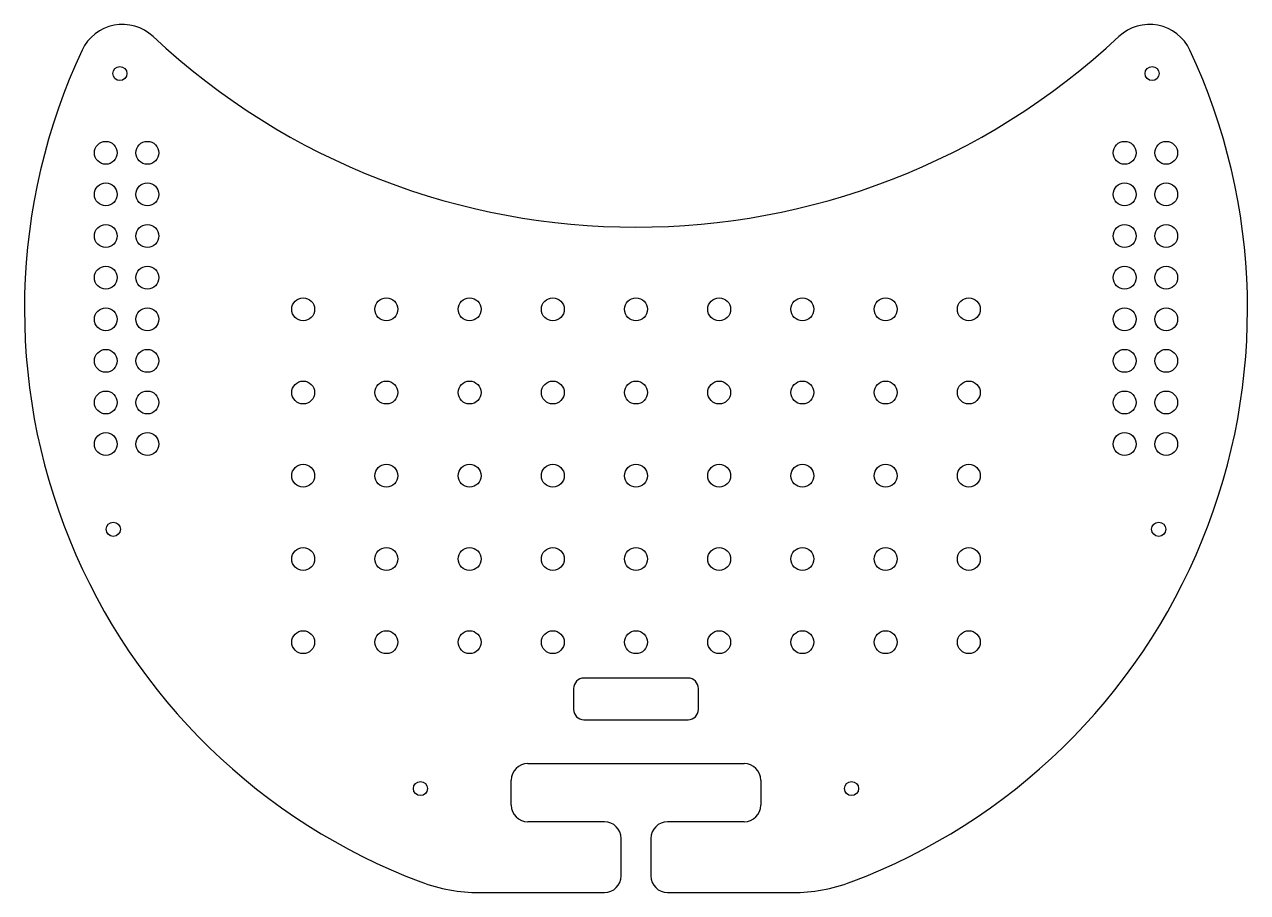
# Model space of a CAD drawing. Header units: millimetres. Extents: x -147 to 147, y -140 to 68.
import ezdxf

# ---------------------------------------------------------------- set-up
doc = ezdxf.new("R2010")
doc.units = ezdxf.units.MM

msp = doc.modelspace()

# ---------------------------------------------------------------- linework, layer by layer
at = {"color": 7, "linetype": 'Continuous', "lineweight": 25}
for p, q in [((-15, -91.13), (-15, -96.13)), ((12.5, -88.63), (-12.5, -88.63)), ((15, -96.13), (15, -91.13)), ((-12.5, -98.63), (12.5, -98.63)), ((-26, -109.16), (26, -109.16)), ((-30, -119.16), (-30, -113.16)), ((30, -113.16), (30, -119.16)), ((-7.58, -123.16), (-26, -123.16)), ((26, -123.16), (7.58, -123.16)), ((-3.58, -136.16), (-3.58, -127.16)), ((3.58, -127.16), (3.58, -136.16)), ((-37.64, -140.16), (-7.58, -140.16)), ((7.58, -140.16), (37.64, -140.16))]:
    msp.add_line(p, q, dxfattribs=at)
for centre, radius in [((-124.07, 56.66), 1.7), ((124.07, 56.66), 1.7), ((-127.45, 37.61), 2.75), ((-117.45, 37.61), 2.75), ((117.45, 37.61), 2.75), ((127.45, 37.61), 2.75), ((-127.45, 27.61), 2.75), ((-117.45, 27.61), 2.75), ((117.45, 27.61), 2.75), ((127.45, 27.61), 2.75), ((-127.45, 17.61), 2.75), ((-117.45, 17.61), 2.75), ((117.45, 17.61), 2.75), ((127.45, 17.61), 2.75), ((-127.45, 7.61), 2.75), ((-117.45, 7.61), 2.75), ((117.45, 7.61), 2.75), ((127.45, 7.61), 2.75), ((-127.45, -2.39), 2.75), ((-117.45, -2.39), 2.75), ((-80, 0), 2.75), ((-60, 0), 2.75), ((-40, 0), 2.75), ((-20, 0), 2.75), ((0, 0), 2.75), ((20, 0), 2.75), ((40, 0), 2.75), ((60, 0), 2.75), ((80, 0), 2.75), ((117.45, -2.39), 2.75), ((127.45, -2.39), 2.75), ((-127.45, -12.39), 2.75), ((-117.45, -12.39), 2.75), ((117.45, -12.39), 2.75), ((127.45, -12.39), 2.75), ((-80, -20), 2.75), ((-60, -20), 2.75), ((-40, -20), 2.75), ((-20, -20), 2.75), ((0, -20), 2.75), ((20, -20), 2.75), ((40, -20), 2.75), ((60, -20), 2.75), ((80, -20), 2.75), ((-127.45, -22.39), 2.75), ((-117.45, -22.39), 2.75), ((117.45, -22.39), 2.75), ((127.45, -22.39), 2.75), ((-127.45, -32.39), 2.75), ((-117.45, -32.39), 2.75), ((117.45, -32.39), 2.75), ((127.45, -32.39), 2.75), ((-80, -40), 2.75), ((-60, -40), 2.75), ((-40, -40), 2.75), ((-20, -40), 2.75), ((0, -40), 2.75), ((20, -40), 2.75), ((40, -40), 2.75), ((60, -40), 2.75), ((80, -40), 2.75), ((-125.65, -52.87), 1.7), ((125.65, -52.87), 1.7), ((-80, -60), 2.75), ((-60, -60), 2.75), ((-40, -60), 2.75), ((-20, -60), 2.75), ((0, -60), 2.75), ((20, -60), 2.75), ((40, -60), 2.75), ((60, -60), 2.75), ((80, -60), 2.75), ((-80, -80), 2.75), ((-60, -80), 2.75), ((-40, -80), 2.75), ((-20, -80), 2.75), ((0, -80), 2.75), ((20, -80), 2.75), ((40, -80), 2.75), ((60, -80), 2.75), ((80, -80), 2.75), ((-51.82, -115.18), 1.7), ((51.82, -115.18), 1.7)]:
    msp.add_circle(centre, radius, dxfattribs=at)
for centre, radius, start, end in [((-123.43, 57.71), 10.74, 46.9268, 154.9423), ((123.43, 57.71), 10.74, 25.0577, 133.0732), ((0, 189.74), 170, 226.9268, 313.0732), ((0, 0), 147, 154.9423, 249.4018), ((0, 0), 147, 290.5982, 25.0577), ((-12.5, -91.13), 2.5, 90, 180), ((12.5, -91.13), 2.5, 0, 90), ((-12.5, -96.13), 2.5, 180, 270), ((12.5, -96.13), 2.5, 270, 0), ((-26, -113.16), 4, 90, 180), ((26, -113.16), 4, 0, 90), ((-26, -119.16), 4, 180, 270), ((26, -119.16), 4, 270, 0), ((-7.58, -127.16), 4, 0, 90), ((7.58, -127.16), 4, 90, 180), ((-37.64, -100.16), 40, 249.4018, 270), ((-7.58, -136.16), 4, 270, 0), ((7.58, -136.16), 4, 180, 270), ((37.64, -100.16), 40, 270, 290.5982)]:
    msp.add_arc(centre, radius, start, end, dxfattribs=at)

doc.saveas('drawing.dxf')
